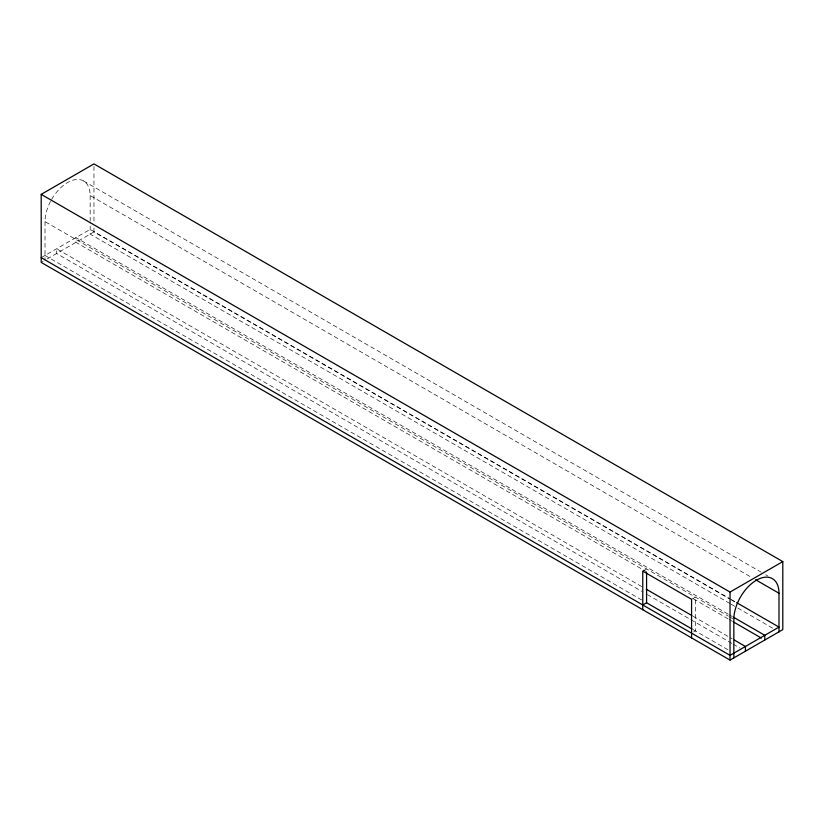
<?xml version="1.0" encoding="UTF-8"?>
<svg xmlns="http://www.w3.org/2000/svg" width="824" height="824" viewBox="0 0 824 824"><rect width="100%" height="100%" fill="white"/><g stroke="black" fill="none" stroke-linecap="round" stroke-linejoin="round"><path stroke-width="0.62" stroke-dasharray="4.12 3.09" d="M41.2 257.665L90.156 229.402L729.951 598.78M41.2 262.403L43.105 261.301M47.123 258.983L93.967 231.935L730.414 599.388M642.771 571.125L646.582 568.931L646.582 571.434M691.573 599.306L695.384 597.101L695.384 630.947L693.478 632.049M83.543 180.94L761.232 572.196M765.692 574.771L767.916 576.058M51.624 199.367A31.92 18.427 -60 0 1 76.22 179.519A31.92 18.427 -60 0 1 90.156 195.556L752.24 577.799M731.063 599.419L735.523 601.994M731.527 600.037L734.874 601.963M729.951 603.518L90.156 234.14L90.156 221.872M731.063 604.167L736.635 607.381M737.748 608.019L773.417 628.619M728.004 614.065L75.942 237.6L75.942 242.338L646.634 571.825M729.116 614.704L732.454 616.64M50.48 201.447A31.92 18.427 -60 0 0 45.011 221.615L728.354 616.136M729.456 616.774L732.752 618.68M693.447 598.852L728.004 618.803M729.116 619.442L732.454 621.378M641.772 586.616L56.599 248.766L56.599 253.504L641.772 591.354M693.046 616.218L732.062 638.744M647.345 594.578L689.709 619.03M690.821 619.669L732.062 643.482M733.175 644.131L739.859 647.983M45.011 255.461L642.123 600.202M693.169 629.67L728.354 649.981M93.967 166.469L93.967 222.954M93.967 228.083L93.967 231.935M90.156 195.556L90.156 220.626M45.011 221.615L45.011 260.199"/><path stroke-width="1.24" d="M41.2 194.371L93.967 163.904L782.8 561.597L782.8 629.629L730.033 660.096L41.2 262.403L41.2 194.371L730.033 592.065L782.8 561.597M642.771 604.971L646.582 602.777L692.057 629.031M755.587 579.736L778.989 593.249L778.989 631.833M736.635 602.643L778.989 627.095L730.033 655.358L41.2 257.665M733.576 617.279L764.785 635.294L764.785 640.032M733.576 622.017L761.438 638.106M646.232 589.191L691.933 615.579M734.287 640.032L745.432 646.469L745.432 651.207M733.844 657.892L733.844 619.308A31.92 18.427 -60 0 1 756.422 580.22A31.92 18.427 -60 0 1 778.989 593.249M730.033 592.065L730.033 660.096M691.573 637.889L691.573 599.306L642.771 571.125L642.771 609.709M646.582 572.69L646.582 602.777"/></g></svg>
